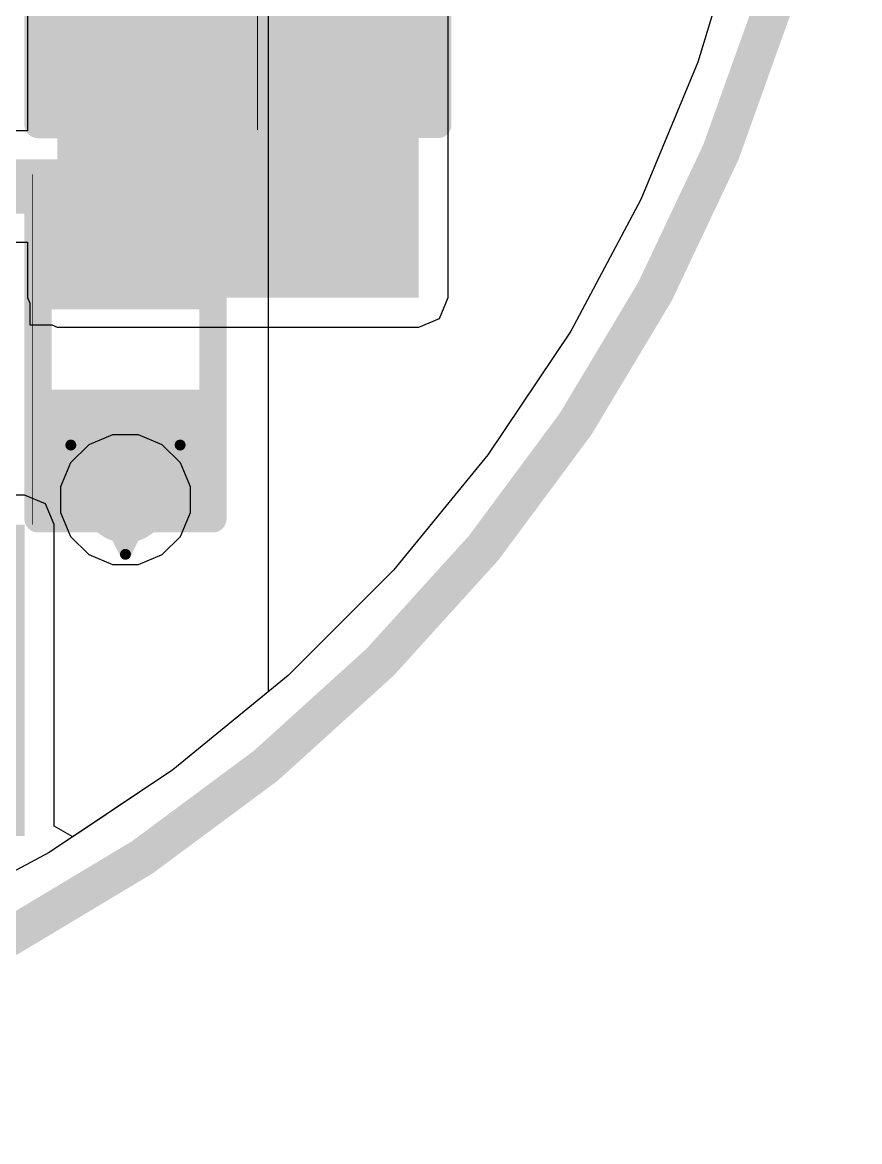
# Model space of a CAD drawing. Header units: inches. Extents: x -6 to 284, y -12 to 154.
# Drawn here: x 78.93 to 82.82, y -11.73 to -6.52 of the extents above; entities that cross this region are included whole.
import ezdxf

# ---------------------------------------------------------------- set-up
doc = ezdxf.new("R2010")
doc.units = ezdxf.units.IN
for name, color, linetype in [('Board Outline', 216, 'Continuous'), ('Bottom Layer', 5, 'Continuous'), ('Bottom Overlay', 54, 'Continuous'), ('Bottom Paste', 16, 'Continuous'), ('Bottom Solder', 6, 'Continuous'), ('Drill Drawing', 1, 'Continuous'), ('GND-1', 16, 'Continuous'), ('GND-2', 90, 'Continuous'), ('GND-3', 216, 'Continuous'), ('GND-4', 54, 'Continuous'), ('PWR-1', 156, 'Continuous'), ('PWR-2', 130, 'Continuous'), ('Signal L1', 76, 'Continuous'), ('Signal L2', 6, 'Continuous'), ('Top Layer', 1, 'Continuous'), ('Via Holes', 16, 'Continuous')]:
    doc.layers.add(name, color=color, linetype=linetype)

# ---------------------------------------------------------------- blocks, each defined once
blk = doc.blocks.new('R___0402_B_163')
at = {"layer": 'Bottom Layer'}
for points in [[(-0.2413, 0.3175), (-0.2412999999999999, -0.3175), (-0.6985, -0.3175), (-0.6985, 0.3175)], [(0.6985, 0.3175), (0.6985, -0.3175), (0.2413, -0.3175), (0.2412999999999999, 0.3175)]]:
    blk.add_hatch(color=5, dxfattribs=at).paths.add_polyline_path(points)
at = {"layer": 'Bottom Paste'}
for points in [[(-0.2413, 0.3175), (-0.2412999999999999, -0.3175), (-0.6985, -0.3175), (-0.6985, 0.3175)], [(0.6985, 0.3175), (0.6985, -0.3175), (0.2413, -0.3175), (0.2412999999999999, 0.3175)]]:
    blk.add_hatch(color=16, dxfattribs=at).paths.add_polyline_path(points)
at = {"layer": 'Bottom Solder'}
for points in [[(-0.18629884, 0.37250116), (-0.1862988399999999, -0.37250116), (-0.75350116, -0.37250116), (-0.75350116, 0.37250116)], [(0.75350116, 0.37250116), (0.75350116, -0.37250116), (0.18629884, -0.37250116), (0.1862988399999999, 0.37250116)]]:
    blk.add_hatch(color=6, dxfattribs=at).paths.add_polyline_path(points)
at = {"layer": 'Bottom Overlay'}
for points in [[(-0.7874, 0.4064, 0.127, 0.127, 0), (0.7874, 0.4064, 0.127, 0.127, 0)], [(-0.7874, 0.4064, 0.127, 0.127, 0), (-0.7874, -0.4064, 0.127, 0.127, 0)], [(0.7874, 0.4064, 0.127, 0.127, 0), (0.7874, -0.4064, 0.127, 0.127, 0)], [(-0.8128, 0.4318, 0.0032258, 0.0032258, 0), (0.8128, 0.4318, 0.0032258, 0.0032258, 0)], [(-0.7874, -0.4064, 0.127, 0.127, 0), (0.7874, -0.4064, 0.127, 0.127, 0)]]:
    blk.add_lwpolyline(points, format="xyseb", dxfattribs=at)
for points in [[(-0.8191499999999999, 0.4064, 0.0635, 0.0635, 1), (-0.7556499999999999, 0.4064, 0.0635, 0.0635, 1)], [(-0.8191499999999999, 0.4064, 0.0635, 0.0635, 1), (-0.7556499999999999, 0.4064, 0.0635, 0.0635, 1)], [(0.7556499999999999, 0.4064, 0.0635, 0.0635, 1), (0.8191499999999999, 0.4064, 0.0635, 0.0635, 1)], [(0.7556499999999999, 0.4064, 0.0635, 0.0635, 1), (0.8191499999999999, 0.4064, 0.0635, 0.0635, 1)], [(-0.81360518, 0.4318, 0.0016129, 0.0016129, 1), (-0.8119948199999999, 0.4318, 0.0016129, 0.0016129, 1)], [(0.8119948199999999, 0.4318, 0.0016129, 0.0016129, 1), (0.81360518, 0.4318, 0.0016129, 0.0016129, 1)], [(-0.8191499999999999, -0.4064, 0.0635, 0.0635, 1), (-0.7556499999999999, -0.4064, 0.0635, 0.0635, 1)], [(-0.8191499999999999, -0.4064, 0.0635, 0.0635, 1), (-0.7556499999999999, -0.4064, 0.0635, 0.0635, 1)], [(0.7556499999999999, -0.4064, 0.0635, 0.0635, 1), (0.8191499999999999, -0.4064, 0.0635, 0.0635, 1)], [(0.7556499999999999, -0.4064, 0.0635, 0.0635, 1), (0.8191499999999999, -0.4064, 0.0635, 0.0635, 1)]]:
    blk.add_lwpolyline(points, format="xyseb", close=True, dxfattribs=at)
blk = doc.blocks.new('R___0402_B_164')
at = {"layer": 'Bottom Layer'}
for points in [[(-0.24129492, 0.3175), (-0.24129492, -0.3175), (-0.69849492, -0.3175), (-0.69849492, 0.3175)], [(0.6985025399999999, 0.3175), (0.6985025399999999, -0.3175), (0.24130254, -0.3175), (0.24130254, 0.3175)]]:
    blk.add_hatch(color=5, dxfattribs=at).paths.add_polyline_path(points)
at = {"layer": 'Bottom Paste'}
for points in [[(-0.24129492, 0.3175), (-0.24129492, -0.3175), (-0.69849492, -0.3175), (-0.69849492, 0.3175)], [(0.6985025399999999, 0.3175), (0.6985025399999999, -0.3175), (0.24130254, -0.3175), (0.24130254, 0.3175)]]:
    blk.add_hatch(color=16, dxfattribs=at).paths.add_polyline_path(points)
at = {"layer": 'Bottom Solder'}
for points in [[(-0.18629376, 0.37250116), (-0.1862937599999999, -0.37250116), (-0.7534960799999999, -0.37250116), (-0.7534960799999999, 0.37250116)], [(0.7535037, 0.37250116), (0.7535037, -0.37250116), (0.18630138, -0.37250116), (0.18630138, 0.37250116)]]:
    blk.add_hatch(color=6, dxfattribs=at).paths.add_polyline_path(points)
at = {"layer": 'Bottom Overlay'}
for points in [[(0.7874050799999999, 0.40640254, 0.127, 0.127, 0), (-0.78739746, 0.4064, 0.127, 0.127, 0)], [(-0.78739746, 0.4064, 0.127, 0.127, 0), (-0.78739746, -0.4064, 0.127, 0.127, 0)], [(0.7874050799999999, 0.40640254, 0.127, 0.127, 0), (0.7874050799999999, -0.40640254, 0.127, 0.127, 0)], [(-0.8127974599999999, 0.4318, 0.0032258, 0.0032258, 0), (0.8128, 0.4318, 0.0032258, 0.0032258, 0)], [(-0.78739746, -0.4064, 0.127, 0.127, 0), (0.7874050799999999, -0.40640254, 0.127, 0.127, 0)]]:
    blk.add_lwpolyline(points, format="xyseb", dxfattribs=at)
for points in [[(-0.8191474599999999, 0.4064, 0.0635, 0.0635, 1), (-0.7556474599999999, 0.4064, 0.0635, 0.0635, 1)], [(-0.8191474599999999, 0.4064, 0.0635, 0.0635, 1), (-0.7556474599999999, 0.4064, 0.0635, 0.0635, 1)], [(0.75565508, 0.40640254, 0.0635, 0.0635, 1), (0.8191550799999999, 0.40640254, 0.0635, 0.0635, 1)], [(0.75565508, 0.40640254, 0.0635, 0.0635, 1), (0.8191550799999999, 0.40640254, 0.0635, 0.0635, 1)], [(-0.8136026399999999, 0.4318, 0.0016129, 0.0016129, 1), (-0.81199228, 0.4318, 0.0016129, 0.0016129, 1)], [(0.8119948199999999, 0.4318, 0.0016129, 0.0016129, 1), (0.81360518, 0.4318, 0.0016129, 0.0016129, 1)], [(-0.8191474599999999, -0.4064, 0.0635, 0.0635, 1), (-0.7556474599999999, -0.4064, 0.0635, 0.0635, 1)], [(-0.8191474599999999, -0.4064, 0.0635, 0.0635, 1), (-0.7556474599999999, -0.4064, 0.0635, 0.0635, 1)], [(0.75565508, -0.40640254, 0.0635, 0.0635, 1), (0.8191550799999999, -0.40640254, 0.0635, 0.0635, 1)], [(0.75565508, -0.40640254, 0.0635, 0.0635, 1), (0.8191550799999999, -0.40640254, 0.0635, 0.0635, 1)]]:
    blk.add_lwpolyline(points, format="xyseb", close=True, dxfattribs=at)
blk = doc.blocks.new('C___0402_B_271')
at = {"layer": 'Bottom Layer'}
for points in [[(-0.2413, 0.3175), (-0.2412999999999999, -0.3175), (-0.6985, -0.3175), (-0.6985, 0.3175)], [(0.6985, 0.3175), (0.6985, -0.3175), (0.2413, -0.3175), (0.2412999999999999, 0.3175)]]:
    blk.add_hatch(color=5, dxfattribs=at).paths.add_polyline_path(points)
at = {"layer": 'Bottom Paste'}
for points in [[(-0.2413, 0.3175), (-0.2412999999999999, -0.3175), (-0.6985, -0.3175), (-0.6985, 0.3175)], [(0.6985, 0.3175), (0.6985, -0.3175), (0.2413, -0.3175), (0.2412999999999999, 0.3175)]]:
    blk.add_hatch(color=16, dxfattribs=at).paths.add_polyline_path(points)
at = {"layer": 'Bottom Solder'}
for points in [[(-0.18130012, 0.37749988), (-0.18130012, -0.37749988), (-0.7584998799999999, -0.37749988), (-0.7584998799999999, 0.37749988)], [(0.7584998799999999, 0.37749988), (0.7584998799999999, -0.37749988), (0.18130012, -0.37749988), (0.18130012, 0.37749988)]]:
    blk.add_hatch(color=6, dxfattribs=at).paths.add_polyline_path(points)
at = {"layer": 'Bottom Overlay'}
for points in [[(-0.7874, 0.40639746, 0.127, 0.127, 0), (-0.78740254, -0.40640508, 0.127, 0.127, 0)], [(-0.27940254, 0.40640254, 0.127, 0.127, 0), (-0.7874, 0.40639746, 0.127, 0.127, 0)], [(0.2794, 0.40640254, 0.127, 0.127, 0), (0.78740254, 0.40640254, 0.127, 0.127, 0)], [(0.78740254, 0.40640254, 0.127, 0.127, 0), (0.7874, -0.4064, 0.127, 0.127, 0)], [(-0.2794, -0.4064, 0.127, 0.127, 0), (-0.78740254, -0.40640508, 0.127, 0.127, 0)], [(0.7874, -0.4064, 0.127, 0.127, 0), (0.27940254, -0.40640254, 0.127, 0.127, 0)]]:
    blk.add_lwpolyline(points, format="xyseb", dxfattribs=at)
for points in [[(-0.8191499999999999, 0.40639746, 0.0635, 0.0635, 1), (-0.7556499999999999, 0.40639746, 0.0635, 0.0635, 1)], [(-0.8191499999999999, 0.40639746, 0.0635, 0.0635, 1), (-0.7556499999999999, 0.40639746, 0.0635, 0.0635, 1)], [(-0.31115254, 0.40640254, 0.0635, 0.0635, 1), (-0.24765254, 0.40640254, 0.0635, 0.0635, 1)], [(0.24765, 0.40640254, 0.0635, 0.0635, 1), (0.31115, 0.40640254, 0.0635, 0.0635, 1)], [(0.75565254, 0.40640254, 0.0635, 0.0635, 1), (0.8191525399999998, 0.40640254, 0.0635, 0.0635, 1)], [(0.75565254, 0.40640254, 0.0635, 0.0635, 1), (0.8191525399999998, 0.40640254, 0.0635, 0.0635, 1)], [(-0.8191525399999998, -0.40640508, 0.0635, 0.0635, 1), (-0.75565254, -0.40640508, 0.0635, 0.0635, 1)], [(-0.8191525399999998, -0.40640508, 0.0635, 0.0635, 1), (-0.75565254, -0.40640508, 0.0635, 0.0635, 1)], [(-0.31115, -0.4064, 0.0635, 0.0635, 1), (-0.24765, -0.4064, 0.0635, 0.0635, 1)], [(0.24765254, -0.40640254, 0.0635, 0.0635, 1), (0.31115254, -0.40640254, 0.0635, 0.0635, 1)], [(0.7556499999999999, -0.4064, 0.0635, 0.0635, 1), (0.8191499999999999, -0.4064, 0.0635, 0.0635, 1)], [(0.7556499999999999, -0.4064, 0.0635, 0.0635, 1), (0.8191499999999999, -0.4064, 0.0635, 0.0635, 1)]]:
    blk.add_lwpolyline(points, format="xyseb", close=True, dxfattribs=at)

msp = doc.modelspace()

# ---------------------------------------------------------------- hatches: boundary and pattern name
at = {"layer": 'Bottom Layer'}
for points in [[(79.0877387, -7.80414746), (80.7682535, -7.80414746), (80.7682535, -6.45341102), (79.0877387, -6.45341102)], [(77.14531941999999, -10.30774418), (78.93591781999999, -10.30774418), (78.93591781999999, -8.85992386), (77.14531941999999, -8.85992386)]]:
    msp.add_hatch(color=5, dxfattribs=at).paths.add_polyline_path(points)
h = msp.add_hatch(color=5, dxfattribs=at)
edge = h.paths.add_edge_path()
edge.add_arc((79.4052387, -8.74394746), 0.1999996, 0, 360)
at = {"layer": 'GND-1'}
h = msp.add_hatch(color=16, dxfattribs=at)
edge = h.paths.add_edge_path()
edge.add_arc((79.4052387, -8.74394746), 0.1999996, 0, 360)
at = {"layer": 'GND-2'}
h = msp.add_hatch(color=90, dxfattribs=at)
edge = h.paths.add_edge_path()
edge.add_arc((79.4052387, -8.74394746), 0.1999996, 0, 360)
at = {"layer": 'GND-3'}
h = msp.add_hatch(color=216, dxfattribs=at)
edge = h.paths.add_edge_path()
edge.add_arc((79.4052387, -8.74394746), 0.1999996, 0, 360)
at = {"layer": 'GND-4'}
h = msp.add_hatch(color=54, dxfattribs=at)
edge = h.paths.add_edge_path()
edge.add_arc((79.4052387, -8.74394746), 0.1999996, 0, 360)
at = {"layer": 'PWR-1'}
h = msp.add_hatch(color=156, dxfattribs=at)
edge = h.paths.add_edge_path()
edge.add_arc((79.4052387, -8.74394746), 0.1999996, 0, 360)
at = {"layer": 'PWR-2'}
h = msp.add_hatch(color=130, dxfattribs=at)
edge = h.paths.add_edge_path()
edge.add_arc((79.4052387, -8.74394746), 0.1999996, 0, 360)
at = {"layer": 'Signal L1'}
h = msp.add_hatch(color=76, dxfattribs=at)
edge = h.paths.add_edge_path()
edge.add_arc((79.4052387, -8.74394746), 0.1999996, 0, 360)
at = {"layer": 'Signal L2'}
h = msp.add_hatch(color=6, dxfattribs=at)
edge = h.paths.add_edge_path()
edge.add_arc((79.4052387, -8.74394746), 0.1999996, 0, 360)
at = {"layer": 'Top Layer'}
h = msp.add_hatch(color=1, dxfattribs=at)
edge = h.paths.add_edge_path()
edge.add_arc((79.4052387, -8.74394746), 0.1999996, 0, 360)
at = {"layer": 'Via Holes'}
h = msp.add_hatch(color=7, dxfattribs=at)
edge = h.paths.add_edge_path()
edge.add_arc((79.4052387, -8.74394746), 0.0999998, 0, 360)

# ---------------------------------------------------------------- linework, layer by layer
at = {"layer": 'Board Outline'}
msp.add_lwpolyline([(82.7291081, -4.3312842, 0.1778, 0.1778, -0.4142135158828693), (75.42232058, -11.64012658, 0.1778, 0.1778, 0)], format="xyseb", dxfattribs=at)
at = {"layer": 'Bottom Layer'}
for p, q in [((82.26738436, -6.04614742), (82.06643226, -6.70893756)), ((78.9502739, -6.45341102), (78.9502739, -7.028647359999999)), ((80.9057183, -7.80414746), (80.9057183, -6.45341102)), ((82.06643226, -6.70893756), (81.80148739999998, -7.34882452)), ((78.9502739, -7.028647359999999), (77.29044486, -7.028647359999999)), ((81.80148739999998, -7.34882452), (81.47510248, -7.959651339999999)), ((78.53539284, -7.546599079999999), (78.9502739, -7.546599079999999)), ((78.9502739, -7.546599079999999), (78.9502739, -7.80414746)), ((78.9502739, -7.80414746), (78.9607387, -7.829412839999999)), ((80.86545676, -7.901350719999999), (80.9057183, -7.80414746)), ((78.9607387, -7.829412839999999), (78.9607387, -7.93114746)), ((80.7682535, -7.941612259999999), (80.86545676, -7.901350719999999)), ((78.9607387, -7.93114746), (79.06247332, -7.93114746)), ((79.06247332, -7.93114746), (79.0877387, -7.941612259999999)), ((79.0877387, -7.941612259999999), (80.7682535, -7.941612259999999)), ((81.47510248, -7.959651339999999), (81.09039661999999, -8.535583639999999)), ((81.09039661999999, -8.535583639999999), (80.6511087, -9.071008019999999)), ((78.93591781999999, -8.722459059999998), (78.46006152, -8.722459059999998)), ((79.03312107999999, -8.7627206), (78.93591781999999, -8.722459059999998)), ((79.07338262, -8.85992386), (79.03312107999999, -8.7627206)), ((79.07338262, -10.2627684), (79.07338262, -8.85992386)), ((80.6511087, -9.071008019999999), (80.16144496, -9.56080892)), ((80.16144496, -9.56080892), (79.62615265999999, -10.00023654)), ((79.62615265999999, -10.00023654), (79.16083228, -10.31124938)), ((79.16083228, -10.31124938), (79.07338262, -10.2627684))]:
    msp.add_line(p, q, dxfattribs=at)
for points in [[(79.4052387, -6.940547459999999, 0.1778, 0.1778, 0), (79.4052387, -6.68201102, 0.1778, 0.1778, 0)], [(79.76915212, -7.28762322, 0.254, 0.254, 0), (79.92799609999999, -7.128779239999999, 0.254, 0.254, 0)], [(76.73883814, -7.28762322, 0.254, 0.254, 0), (79.76915212, -7.28762322, 0.254, 0.254, 0)]]:
    msp.add_lwpolyline(points, format="xyseb", dxfattribs=at)
for points in [[(79.3607887, -6.68201102, 0.08889999999999999, 0.08889999999999999, 1), (79.4496887, -6.68201102, 0.08889999999999999, 0.08889999999999999, 1)], [(79.3607887, -6.940547459999999, 0.08889999999999999, 0.08889999999999999, 1), (79.4496887, -6.940547459999999, 0.08889999999999999, 0.08889999999999999, 1)], [(79.8644961, -7.128779239999999, 0.127, 0.127, 1), (79.99149609999999, -7.128779239999999, 0.127, 0.127, 1)], [(79.70565212, -7.28762322, 0.127, 0.127, 1), (79.83265211999999, -7.28762322, 0.127, 0.127, 1)], [(79.70565212, -7.28762322, 0.127, 0.127, 1), (79.83265211999999, -7.28762322, 0.127, 0.127, 1)]]:
    msp.add_lwpolyline(points, format="xyseb", close=True, dxfattribs=at)
at = {"layer": 'Drill Drawing'}
for points in [[(79.1512387, -8.48994746, 0.0508, 0.0508, 0), (79.6592387, -8.48994746, 0.0508, 0.0508, 0)], [(79.1512387, -8.48994746, 0.0508, 0.0508, 0), (79.4052387, -8.997947459999999, 0.0508, 0.0508, 0)], [(79.4052387, -8.997947459999999, 0.0508, 0.0508, 0), (79.6592387, -8.48994746, 0.0508, 0.0508, 0)]]:
    msp.add_lwpolyline(points, format="xyseb", dxfattribs=at)
for points in [[(79.1385387, -8.48994746, 0.0254, 0.0254, 1), (79.16393869999999, -8.48994746, 0.0254, 0.0254, 1)], [(79.1385387, -8.48994746, 0.0254, 0.0254, 1), (79.16393869999999, -8.48994746, 0.0254, 0.0254, 1)], [(79.6465387, -8.48994746, 0.0254, 0.0254, 1), (79.67193869999998, -8.48994746, 0.0254, 0.0254, 1)], [(79.6465387, -8.48994746, 0.0254, 0.0254, 1), (79.67193869999998, -8.48994746, 0.0254, 0.0254, 1)], [(79.3925387, -8.997947459999999, 0.0254, 0.0254, 1), (79.4179387, -8.997947459999999, 0.0254, 0.0254, 1)], [(79.3925387, -8.997947459999999, 0.0254, 0.0254, 1), (79.4179387, -8.997947459999999, 0.0254, 0.0254, 1)]]:
    msp.add_lwpolyline(points, format="xyseb", close=True, dxfattribs=at)
at = {"layer": 'GND-1'}
for p, q in [((82.26738436, -6.04614742), (82.06643226, -6.70893756)), ((82.06643226, -6.70893756), (81.80148739999998, -7.34882452)), ((81.80148739999998, -7.34882452), (81.47510248, -7.959651339999999)), ((81.47510248, -7.959651339999999), (81.09039661999999, -8.535583639999999)), ((81.09039661999999, -8.535583639999999), (80.6511087, -9.071008019999999)), ((80.6511087, -9.071008019999999), (80.16144496, -9.56080892)), ((80.16144496, -9.56080892), (79.62615265999999, -10.00023654)), ((79.62615265999999, -10.00023654), (79.0503499, -10.38509226)), ((79.0503499, -10.38509226), (78.43959165999999, -10.7116626))]:
    msp.add_line(p, q, dxfattribs=at)
at = {"layer": 'GND-2'}
for p, q in [((82.26738436, -6.04614742), (82.06643226, -6.70893756)), ((82.06643226, -6.70893756), (81.80148739999998, -7.34882452)), ((81.80148739999998, -7.34882452), (81.47510248, -7.959651339999999)), ((81.47510248, -7.959651339999999), (81.09039661999999, -8.535583639999999)), ((81.09039661999999, -8.535583639999999), (80.6511087, -9.071008019999999)), ((80.6511087, -9.071008019999999), (80.16144496, -9.56080892)), ((80.16144496, -9.56080892), (79.62615265999999, -10.00023654)), ((79.62615265999999, -10.00023654), (79.0503499, -10.38509226)), ((79.0503499, -10.38509226), (78.43959165999999, -10.7116626))]:
    msp.add_line(p, q, dxfattribs=at)
at = {"layer": 'GND-3'}
for p, q in [((82.26738436, -6.04614742), (82.06643226, -6.70893756)), ((82.06643226, -6.70893756), (81.80148739999998, -7.34882452)), ((81.80148739999998, -7.34882452), (81.47510248, -7.959651339999999)), ((81.47510248, -7.959651339999999), (81.09039661999999, -8.535583639999999)), ((81.09039661999999, -8.535583639999999), (80.6511087, -9.071008019999999)), ((80.6511087, -9.071008019999999), (80.16144496, -9.56080892)), ((80.16144496, -9.56080892), (79.62615265999999, -10.00023654)), ((79.62615265999999, -10.00023654), (79.0503499, -10.38509226)), ((79.0503499, -10.38509226), (78.43959165999999, -10.7116626))]:
    msp.add_line(p, q, dxfattribs=at)
at = {"layer": 'GND-4'}
for p, q in [((82.26738436, -6.04614742), (82.06643226, -6.70893756)), ((82.06643226, -6.70893756), (81.80148739999998, -7.34882452)), ((81.80148739999998, -7.34882452), (81.47510248, -7.959651339999999)), ((81.47510248, -7.959651339999999), (81.09039661999999, -8.535583639999999)), ((81.09039661999999, -8.535583639999999), (80.6511087, -9.071008019999999)), ((80.6511087, -9.071008019999999), (80.16144496, -9.56080892)), ((80.16144496, -9.56080892), (79.62615265999999, -10.00023654)), ((79.62615265999999, -10.00023654), (79.0503499, -10.38509226)), ((79.0503499, -10.38509226), (78.43959165999999, -10.7116626))]:
    msp.add_line(p, q, dxfattribs=at)
at = {"layer": 'PWR-1'}
for p, q in [((80.0686994, -6.09355652), (80.0686994, -9.63694542)), ((79.34524644, -8.44234786), (79.23439576, -8.48826344)), ((79.46523095999999, -8.44234786), (79.34524644, -8.44234786)), ((79.57608164, -8.48826344), (79.46523095999999, -8.44234786)), ((79.23439576, -8.48826344), (79.14955468, -8.57310452)), ((79.66092271999999, -8.57310452), (79.57608164, -8.48826344)), ((79.14955468, -8.57310452), (79.1036391, -8.6839552)), ((79.7068383, -8.6839552), (79.66092271999999, -8.57310452)), ((79.1036391, -8.6839552), (79.1036391, -8.80393972)), ((79.7068383, -8.80393972), (79.7068383, -8.6839552)), ((79.1036391, -8.80393972), (79.14955468, -8.9147904)), ((79.66092271999999, -8.9147904), (79.7068383, -8.80393972)), ((79.14955468, -8.9147904), (79.23439576, -8.99963148)), ((79.57608164, -8.99963148), (79.66092271999999, -8.9147904)), ((79.23439576, -8.99963148), (79.34524644, -9.045547059999999)), ((79.46523095999999, -9.045547059999999), (79.57608164, -8.99963148)), ((79.34524644, -9.045547059999999), (79.46523095999999, -9.045547059999999)), ((80.0686994, -9.63694542), (79.62615265999999, -10.00023654)), ((79.62615265999999, -10.00023654), (79.0503499, -10.38509226)), ((79.0503499, -10.38509226), (78.43959165999999, -10.7116626))]:
    msp.add_line(p, q, dxfattribs=at)
at = {"layer": 'PWR-2'}
for p, q in [((82.26738436, -6.04614742), (82.06643226, -6.70893756)), ((82.06643226, -6.70893756), (81.80148739999998, -7.34882452)), ((81.80148739999998, -7.34882452), (81.47510248, -7.959651339999999)), ((81.47510248, -7.959651339999999), (81.09039661999999, -8.535583639999999)), ((79.34524644, -8.44234786), (79.23439576, -8.48826344)), ((79.46523095999999, -8.44234786), (79.34524644, -8.44234786)), ((79.57608164, -8.48826344), (79.46523095999999, -8.44234786)), ((79.23439576, -8.48826344), (79.14955468, -8.57310452)), ((79.66092271999999, -8.57310452), (79.57608164, -8.48826344)), ((79.14955468, -8.57310452), (79.1036391, -8.6839552)), ((79.7068383, -8.6839552), (79.66092271999999, -8.57310452)), ((81.09039661999999, -8.535583639999999), (80.6511087, -9.071008019999999)), ((79.1036391, -8.6839552), (79.1036391, -8.80393972)), ((79.7068383, -8.80393972), (79.7068383, -8.6839552)), ((79.1036391, -8.80393972), (79.14955468, -8.9147904)), ((79.66092271999999, -8.9147904), (79.7068383, -8.80393972)), ((79.14955468, -8.9147904), (79.23439576, -8.99963148)), ((79.57608164, -8.99963148), (79.66092271999999, -8.9147904)), ((79.23439576, -8.99963148), (79.34524644, -9.045547059999999)), ((79.46523095999999, -9.045547059999999), (79.57608164, -8.99963148)), ((79.34524644, -9.045547059999999), (79.46523095999999, -9.045547059999999)), ((80.6511087, -9.071008019999999), (80.16144496, -9.56080892)), ((80.16144496, -9.56080892), (79.62615265999999, -10.00023654)), ((79.62615265999999, -10.00023654), (79.0503499, -10.38509226)), ((79.0503499, -10.38509226), (78.43959165999999, -10.7116626))]:
    msp.add_line(p, q, dxfattribs=at)
at = {"layer": 'Signal L1'}
for p, q in [((82.26738436, -6.04614742), (82.06643226, -6.70893756)), ((82.06643226, -6.70893756), (81.80148739999998, -7.34882452)), ((81.80148739999998, -7.34882452), (81.47510248, -7.959651339999999)), ((81.47510248, -7.959651339999999), (81.09039661999999, -8.535583639999999)), ((81.09039661999999, -8.535583639999999), (80.6511087, -9.071008019999999)), ((80.6511087, -9.071008019999999), (80.16144496, -9.56080892)), ((80.16144496, -9.56080892), (79.62615265999999, -10.00023654)), ((79.62615265999999, -10.00023654), (79.0503499, -10.38509226)), ((79.0503499, -10.38509226), (78.43959165999999, -10.7116626))]:
    msp.add_line(p, q, dxfattribs=at)
at = {"layer": 'Signal L2'}
for p, q in [((82.26738436, -6.04614742), (82.06643226, -6.70893756)), ((82.06643226, -6.70893756), (81.80148739999998, -7.34882452)), ((81.80148739999998, -7.34882452), (81.47510248, -7.959651339999999)), ((81.47510248, -7.959651339999999), (81.09039661999999, -8.535583639999999)), ((81.09039661999999, -8.535583639999999), (80.6511087, -9.071008019999999)), ((80.6511087, -9.071008019999999), (80.16144496, -9.56080892)), ((80.16144496, -9.56080892), (79.62615265999999, -10.00023654)), ((79.62615265999999, -10.00023654), (79.0503499, -10.38509226)), ((79.0503499, -10.38509226), (78.43959165999999, -10.7116626))]:
    msp.add_line(p, q, dxfattribs=at)
at = {"layer": 'Top Layer'}
for p, q in [((82.26738436, -6.04614742), (82.06643226, -6.70893756)), ((82.06643226, -6.70893756), (81.80148739999998, -7.34882452)), ((81.80148739999998, -7.34882452), (81.47510248, -7.959651339999999)), ((81.47510248, -7.959651339999999), (81.09039661999999, -8.535583639999999)), ((81.09039661999999, -8.535583639999999), (80.6511087, -9.071008019999999)), ((80.6511087, -9.071008019999999), (80.16144496, -9.56080892)), ((80.16144496, -9.56080892), (79.62615265999999, -10.00023654)), ((79.62615265999999, -10.00023654), (79.0503499, -10.38509226)), ((79.0503499, -10.38509226), (78.43959165999999, -10.7116626))]:
    msp.add_line(p, q, dxfattribs=at)

# ---------------------------------------------------------------- block references
at = {"rotation": 90}
for name, p in [('C___0402_B_271', (79.4052387, -6.212111019999999)), ('R___0402_B_164', (80.45075349999999, -6.211951)), ('R___0402_B_163', (79.4052387, -8.045447459999998))]:
    msp.add_blockref(name, p, dxfattribs=at)

doc.saveas('drawing.dxf')
